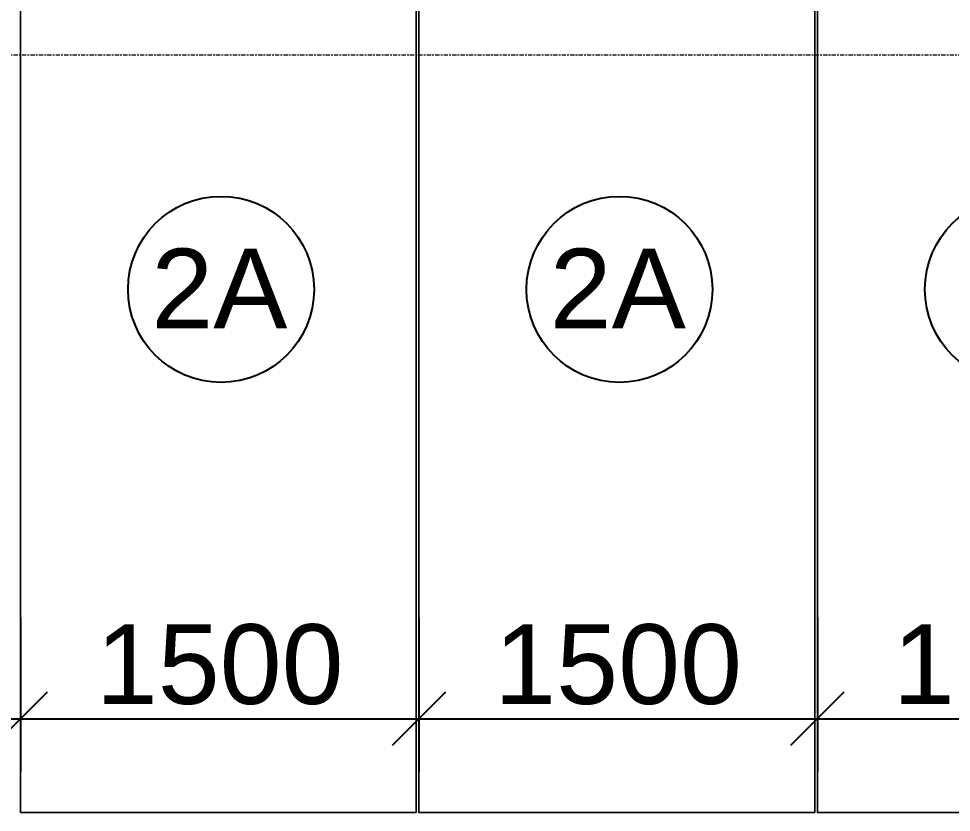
# Model space of a CAD drawing. Header units: millimetres. Extents: x -1379 to 1385823, y -4884429 to 548763.
# Drawn here: x 615743 to 619254, y -2298696 to -2295709 of the extents above; entities that cross this region are included whole.
import ezdxf

# ---------------------------------------------------------------- set-up
doc = ezdxf.new("R2010")
doc.units = ezdxf.units.MM
doc.linetypes.add('Centre', pattern=[31.75, 6.35, -4.7625, 15.875, -4.7625])
doc.layers.add('000 - D I M', color=1, linetype='Continuous')
for name, color, linetype, lineweight in [('A-ANNO-IDEN', 3, 'Continuous', 25), ('A-FLOR-LEVL', 3, 'Continuous', 9), ('WALL-E', 2, 'Continuous', 50)]:
    doc.layers.add(name, color=color, linetype=linetype, lineweight=lineweight)
doc.styles.add('ARIAL', font='arial.ttf')
doc.styles.add('Arial_2', font='arial.ttf', dxfattribs={"height": 3})
doc.dimstyles.new('DPA-DIM-3_0_T-T', dxfattribs={"dimscale": 304.8, "dimtxt": 306.07782, "dimasz": 0.656168, "dimexe": 0.656168, "dimexo": 0.0625, "dimgap": 0.164042, "dimtad": 1, "dimdec": 0, "dimzin": 0, "dimdsep": 46, "dimtxsty": 'Arial_2', "dimblk1": 'OBLIQUE', "dimblk2": 'OBLIQUE', "dimsah": 1, "dimcen": 0.09, "dimdle": 0.656168, "dimadec": 8, "dimazin": 0, "dimtfac": 1, "dimtdec": 4, "dimtix": 1, "dimtmove": 0, "dimatfit": 3, "dimfxl": 1.312336, "dimfxlon": 1, "dimtvp": 1, "dimtolj": 1, "dimtzin": 0, "dimarcsym": 2})

# ---------------------------------------------------------------- blocks, each defined once
blk = doc.blocks.new('_Oblique')
at = {"color": 0, "linetype": 'ByBlock', "lineweight": -2}
blk.add_line((-0.5, -0.5), (0.5, 0.5), dxfattribs=at)
blk = doc.blocks.new('*D1892')
at = {"layer": '000 - D I M', "color": 0, "lineweight": -2, "transparency": 16777216}
for p, q in [((614249.8, -2297962.5), (614249.8, -2298543.5)), ((615749.8, -2297962.5), (615749.8, -2298543.5)), ((614049.8, -2298343.5), (615949.8, -2298343.5))]:
    blk.add_line(p, q, dxfattribs=at)
at = {"layer": 'Defpoints', "color": 0, "transparency": 16777216}
for p in [(614249.8, -2297943.5), (615749.8, -2297943.5), (615749.8, -2298343.5)]:
    blk.add_point(p, dxfattribs=at)
at = {"layer": '000 - D I M', "color": 0, "lineweight": -2, "transparency": 16777216, "xscale": 200, "yscale": 200, "zscale": 200, "rotation": 180}
blk.add_blockref('_Oblique', (614249.8, -2298343.5), dxfattribs=at)
at = {"layer": '000 - D I M', "color": 0, "lineweight": -2, "transparency": 16777216, "xscale": 200, "yscale": 200, "zscale": 200}
blk.add_blockref('_Oblique', (615749.8, -2298343.5), dxfattribs=at)
at = {"layer": '000 - D I M', "color": 0, "transparency": 16777216, "insert": (614999.8, -2298140.3), "char_height": 300, "width": 1107.531, "attachment_point": 5, "style": 'Arial_2'}
blk.add_mtext('\\A1;1500', dxfattribs=at)
blk = doc.blocks.new('*D1893')
at = {"layer": '000 - D I M', "color": 0, "lineweight": -2, "transparency": 16777216}
for p, q in [((615749.8, -2297962.5), (615749.8, -2298543.5)), ((617249.8, -2297962.5), (617249.8, -2298543.5)), ((615549.8, -2298343.5), (617449.8, -2298343.5))]:
    blk.add_line(p, q, dxfattribs=at)
at = {"layer": 'Defpoints', "color": 0, "transparency": 16777216}
for p in [(615749.8, -2297943.5), (617249.8, -2297943.5), (617249.8, -2298343.5)]:
    blk.add_point(p, dxfattribs=at)
at = {"layer": '000 - D I M', "color": 0, "lineweight": -2, "transparency": 16777216, "xscale": 200, "yscale": 200, "zscale": 200, "rotation": 180}
blk.add_blockref('_Oblique', (615749.8, -2298343.5), dxfattribs=at)
at = {"layer": '000 - D I M', "color": 0, "lineweight": -2, "transparency": 16777216, "xscale": 200, "yscale": 200, "zscale": 200}
blk.add_blockref('_Oblique', (617249.8, -2298343.5), dxfattribs=at)
at = {"layer": '000 - D I M', "color": 0, "transparency": 16777216, "insert": (616499.8, -2298140.3), "char_height": 300, "width": 1107.531, "attachment_point": 5, "style": 'Arial_2'}
blk.add_mtext('\\A1;1500', dxfattribs=at)
blk = doc.blocks.new('*D1894')
at = {"layer": '000 - D I M', "color": 0, "lineweight": -2, "transparency": 16777216}
for p, q in [((617249.8, -2297962.5), (617249.8, -2298543.5)), ((618749.8, -2297962.5), (618749.8, -2298543.5)), ((617049.8, -2298343.5), (618949.8, -2298343.5))]:
    blk.add_line(p, q, dxfattribs=at)
at = {"layer": 'Defpoints', "color": 0, "transparency": 16777216}
for p in [(617249.8, -2297943.5), (618749.8, -2297943.5), (618749.8, -2298343.5)]:
    blk.add_point(p, dxfattribs=at)
at = {"layer": '000 - D I M', "color": 0, "lineweight": -2, "transparency": 16777216, "xscale": 200, "yscale": 200, "zscale": 200, "rotation": 180}
blk.add_blockref('_Oblique', (617249.8, -2298343.5), dxfattribs=at)
at = {"layer": '000 - D I M', "color": 0, "lineweight": -2, "transparency": 16777216, "xscale": 200, "yscale": 200, "zscale": 200}
blk.add_blockref('_Oblique', (618749.8, -2298343.5), dxfattribs=at)
at = {"layer": '000 - D I M', "color": 0, "transparency": 16777216, "insert": (617999.8, -2298140.3), "char_height": 300, "width": 1107.531, "attachment_point": 5, "style": 'Arial_2'}
blk.add_mtext('\\A1;1500', dxfattribs=at)
blk = doc.blocks.new('*D1895')
at = {"layer": '000 - D I M', "color": 0, "lineweight": -2, "transparency": 16777216}
for p, q in [((618749.8, -2297962.5), (618749.8, -2298543.5)), ((620249.8, -2297962.5), (620249.8, -2298543.5)), ((618549.8, -2298343.5), (620449.8, -2298343.5))]:
    blk.add_line(p, q, dxfattribs=at)
at = {"layer": 'Defpoints', "color": 0, "transparency": 16777216}
for p in [(618749.8, -2297943.5), (620249.8, -2297943.5), (620249.8, -2298343.5)]:
    blk.add_point(p, dxfattribs=at)
at = {"layer": '000 - D I M', "color": 0, "lineweight": -2, "transparency": 16777216, "xscale": 200, "yscale": 200, "zscale": 200, "rotation": 180}
blk.add_blockref('_Oblique', (618749.8, -2298343.5), dxfattribs=at)
at = {"layer": '000 - D I M', "color": 0, "lineweight": -2, "transparency": 16777216, "xscale": 200, "yscale": 200, "zscale": 200}
blk.add_blockref('_Oblique', (620249.8, -2298343.5), dxfattribs=at)
at = {"layer": '000 - D I M', "color": 0, "transparency": 16777216, "insert": (619499.8, -2298140.3), "char_height": 300, "width": 1107.531, "attachment_point": 5, "style": 'Arial_2'}
blk.add_mtext('\\A1;1500', dxfattribs=at)
blk = doc.blocks.new('DPA_TAG_Multi Tags_Specific - Exterior-5922051-IV01 - ELEVATION 4')
at = {"layer": 'A-ANNO-IDEN'}
blk.add_circle((2301109.8, 112669), 350, dxfattribs=at)

msp = doc.modelspace()

# ---------------------------------------------------------------- linework, layer by layer
at = {"layer": 'A-FLOR-LEVL', "linetype": 'Centre'}
msp.add_line((601234.6, -2295846), (631213.7, -2295846), dxfattribs=at)
at = {"layer": 'WALL-E', "lineweight": 9}
for p, q in [((615749.8, -2295646), (615749.8, -2298696)), ((615749.8, -2298696), (615749.8, -2295646)), ((617239.8, -2298696), (617239.8, -2295646)), ((617239.8, -2295646), (617239.8, -2298696)), ((617249.8, -2295646), (617249.8, -2298696)), ((617249.8, -2298696), (617249.8, -2295646)), ((618739.8, -2298696), (618739.8, -2295646)), ((618739.8, -2295646), (618739.8, -2298696)), ((618749.8, -2295646), (618749.8, -2298696)), ((618749.8, -2298696), (618749.8, -2295646)), ((615749.8, -2298696), (617239.8, -2298696)), ((617239.8, -2298696), (615749.8, -2298696)), ((617249.8, -2298696), (618739.8, -2298696)), ((618739.8, -2298696), (617249.8, -2298696)), ((618749.8, -2298696), (620239.8, -2298696)), ((620239.8, -2298696), (618749.8, -2298696))]:
    msp.add_line(p, q, dxfattribs=at)

# ---------------------------------------------------------------- block references
at = {"layer": 'A-ANNO-IDEN'}
for p in [(-1684605, -2409397.1), (-1683105, -2409397.1), (-1681605, -2409397.1)]:
    msp.add_blockref('DPA_TAG_Multi Tags_Specific - Exterior-5922051-IV01 - ELEVATION 4', p, dxfattribs=at)

# ---------------------------------------------------------------- texts
at = {"layer": 'A-ANNO-IDEN', "lineweight": 9, "char_height": 300, "width": 633.333, "attachment_point": 1, "style": 'ARIAL'}
for insert in [(616242.2, -2296575), (617742.2, -2296575)]:
    msp.add_mtext('2A', dxfattribs=dict(at, insert=insert))

# ---------------------------------------------------------------- dimensions: what is measured, and where the dimension line sits
at = {"layer": '000 - D I M'}
for base, p1, p2, picture, middle in [((615749.8, -2298343.5), (614249.8, -2297943.5), (615749.8, -2297943.5), '*D1892', (614999.8, -2298140.3)), ((617249.8, -2298343.5), (615749.8, -2297943.5), (617249.8, -2297943.5), '*D1893', (616499.8, -2298140.3)), ((618749.8, -2298343.5), (617249.8, -2297943.5), (618749.8, -2297943.5), '*D1894', (617999.8, -2298140.3)), ((620249.8, -2298343.5), (618749.8, -2297943.5), (620249.8, -2297943.5), '*D1895', (619499.8, -2298140.3))]:
    dim = msp.add_linear_dim(base=base, p1=p1, p2=p2, dimstyle='DPA-DIM-3_0_T-T', override={"dimpost": '<>', "dimfxl": 1500}, dxfattribs=at)
    dim.commit()
    dim.dimension.update_dxf_attribs({"geometry": picture, "text_midpoint": middle})

doc.saveas('drawing.dxf')
